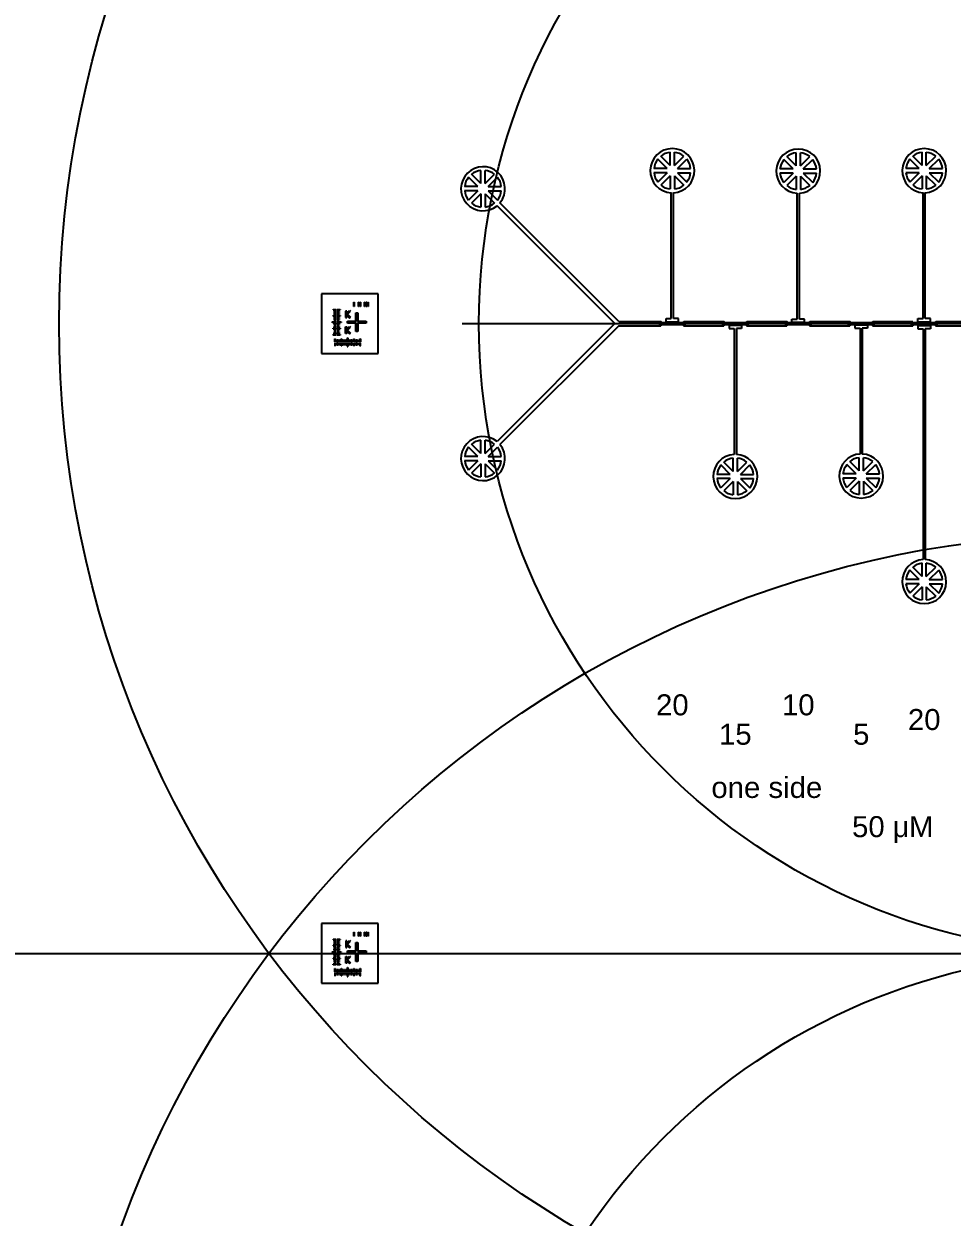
# Model space of a CAD drawing. Header units: millimetres. Extents: x 40661 to 310350, y 5158 to 133158.
# Drawn here: x 220510 to 242621, y 62878 to 91298 of the extents above; entities that cross this region are included whole.
import ezdxf

# ---------------------------------------------------------------- set-up
doc = ezdxf.new("R2010")
doc.units = ezdxf.units.MM
for name, color, linetype in [('Clear', 150, 'Continuous'), ('stoppers', 6, 'Continuous'), ('valves', 3, 'Continuous')]:
    doc.layers.add(name, color=color, linetype=linetype)
doc.styles.get("Standard").update_dxf_attribs({"font": 'arial.ttf'})

msp = doc.modelspace()

# ---------------------------------------------------------------- linework, layer by layer
for p, q in [((230946, 84158), (261754, 84158)), ((182850, 69158), (309850, 69158)), ((228946, 69158), (263754, 69158))]:
    msp.add_line(p, q)
for centre, radius in [((246350, 84158), 25000), ((246350, 84158), 15000), ((246350, 54158), 25000), ((246350, 54158), 15000)]:
    msp.add_circle(centre, radius)
at = {"layer": 'Clear'}
for p, q in [((231325, 87422), (231102, 87646)), ((231396, 87493), (231172, 87716)), ((231396, 87493), (231396, 87809)), ((231496, 87493), (231496, 87809)), ((231496, 87493), (231719, 87716)), ((231566, 87422), (231790, 87646)), ((231325, 87422), (231009, 87422)), ((231325, 87322), (231009, 87322)), ((231325, 87322), (231102, 87099)), ((231396, 87252), (231172, 87028)), ((231396, 87252), (231396, 86936)), ((231496, 87252), (231719, 87028)), ((231496, 87252), (231496, 86936)), ((231566, 87422), (231882, 87422)), ((231566, 87322), (231790, 87099)), ((231566, 87322), (231882, 87322)), ((234589, 84158), (231780, 86967)), ((234681, 84208), (231851, 87038)), ((227601, 84868), (227601, 83448)), ((228946, 84868), (227601, 84868)), ((228946, 83448), (228946, 84868)), ((227876, 84487), (227876, 84499)), ((227876, 84499), (227951, 84499)), ((227951, 84487), (227876, 84487)), ((227901, 84457), (227901, 84469)), ((227901, 84469), (227951, 84469)), ((227951, 84457), (227901, 84457)), ((227901, 84427), (227901, 84439)), ((227901, 84439), (227951, 84439)), ((227951, 84427), (227901, 84427)), ((227901, 84397), (227901, 84409)), ((227901, 84409), (227951, 84409)), ((227951, 84499), (227951, 84487)), ((227951, 84469), (227951, 84457)), ((227951, 84439), (227951, 84427)), ((227951, 84409), (227951, 84397)), ((228200, 84459), (228174, 84459)), ((228174, 84459), (228174, 84303)), ((228200, 84403), (228268, 84470)), ((228200, 84403), (228200, 84459)), ((228216, 84381), (228287, 84452)), ((228268, 84470), (228287, 84452)), ((228419, 84215), (228419, 84415)), ((228419, 84415), (228463, 84415)), ((228463, 84415), (228463, 84215)), ((228478, 84568), (228478, 84668)), ((228478, 84668), (228490, 84668)), ((228490, 84568), (228478, 84568)), ((228490, 84668), (228490, 84568)), ((228515, 84568), (228515, 84668)), ((228515, 84668), (228527, 84668)), ((228527, 84568), (228515, 84568)), ((228527, 84668), (228527, 84568)), ((227851, 84187), (227851, 84199)), ((227851, 84199), (227951, 84199)), ((227951, 84187), (227851, 84187)), ((227876, 84337), (227876, 84349)), ((227876, 84349), (227951, 84349)), ((227951, 84337), (227876, 84337)), ((227951, 84397), (227901, 84397)), ((227901, 84367), (227901, 84379)), ((227901, 84379), (227951, 84379)), ((227951, 84367), (227901, 84367)), ((227901, 84307), (227901, 84319)), ((227901, 84319), (227951, 84319)), ((227951, 84307), (227901, 84307)), ((227901, 84277), (227901, 84289)), ((227901, 84289), (227951, 84289)), ((227951, 84277), (227901, 84277)), ((227901, 84247), (227901, 84259)), ((227901, 84259), (227951, 84259)), ((227951, 84247), (227901, 84247)), ((227901, 84217), (227901, 84229)), ((227901, 84229), (227951, 84229)), ((227951, 84217), (227901, 84217)), ((227901, 84157), (227901, 84169)), ((227901, 84169), (227951, 84169)), ((227951, 84157), (227901, 84157)), ((227901, 84127), (227901, 84139)), ((227901, 84139), (227951, 84139)), ((227951, 84127), (227901, 84127)), ((227951, 84379), (227951, 84367)), ((227951, 84349), (227951, 84337)), ((227951, 84319), (227951, 84307)), ((227951, 84289), (227951, 84277)), ((227951, 84259), (227951, 84247)), ((227951, 84229), (227951, 84217)), ((227951, 84199), (227951, 84187)), ((227951, 84169), (227951, 84157)), ((227951, 84139), (227951, 84127)), ((228174, 84303), (228200, 84303)), ((228200, 84303), (228200, 84360)), ((228200, 84360), (228268, 84292)), ((228216, 84381), (228287, 84310)), ((228219, 84215), (228419, 84215)), ((228219, 84171), (228219, 84215)), ((228419, 84171), (228219, 84171)), ((228268, 84292), (228287, 84310)), ((228419, 83971), (228419, 84171)), ((228463, 84215), (228663, 84215)), ((228663, 84171), (228463, 84171)), ((228463, 84171), (228463, 83971)), ((228663, 84215), (228663, 84171)), ((234589, 84158), (231780, 81349)), ((234681, 84208), (235681, 84208)), ((235706, 84183), (235681, 84208)), ((235706, 84133), (235681, 84108)), ((235706, 84183), (235706, 84133)), ((236206, 84183), (236231, 84208)), ((236206, 84183), (236206, 84133)), ((236206, 84133), (236231, 84108)), ((236231, 84208), (237181, 84208)), ((237206, 84183), (237181, 84208)), ((237206, 84133), (237181, 84108)), ((237206, 84183), (237206, 84133)), ((237706, 84183), (237731, 84208)), ((237706, 84183), (237706, 84133)), ((237706, 84133), (237731, 84108)), ((237731, 84208), (238681, 84208)), ((238706, 84183), (238681, 84208)), ((238706, 84133), (238681, 84108)), ((238706, 84183), (238706, 84133)), ((239206, 84183), (239231, 84208)), ((239206, 84183), (239206, 84133)), ((239206, 84133), (239231, 84108)), ((239231, 84208), (240181, 84208)), ((240206, 84183), (240181, 84208)), ((240206, 84133), (240181, 84108)), ((240206, 84183), (240206, 84133)), ((240706, 84183), (240731, 84208)), ((240706, 84183), (240706, 84133)), ((240706, 84133), (240731, 84108)), ((240731, 84208), (241681, 84208)), ((241706, 84158), (241681, 84183)), ((241706, 84133), (241681, 84108)), ((241706, 84183), (241706, 84133)), ((242206, 84183), (242231, 84208)), ((242206, 84183), (242206, 84133)), ((242206, 84133), (242231, 84108)), ((242231, 84208), (243181, 84208)), ((227876, 84037), (227876, 84049)), ((227876, 84049), (227951, 84049)), ((227951, 84037), (227876, 84037)), ((227876, 83887), (227876, 83899)), ((227876, 83899), (227951, 83899)), ((227951, 83887), (227876, 83887)), ((227901, 84097), (227901, 84109)), ((227901, 84109), (227951, 84109)), ((227951, 84097), (227901, 84097)), ((227901, 84067), (227901, 84079)), ((227901, 84079), (227951, 84079)), ((227951, 84067), (227901, 84067)), ((227901, 84007), (227901, 84019)), ((227901, 84019), (227951, 84019)), ((227951, 84007), (227901, 84007)), ((227901, 83977), (227901, 83989)), ((227901, 83989), (227951, 83989)), ((227951, 83977), (227901, 83977)), ((227901, 83947), (227901, 83959)), ((227901, 83959), (227951, 83959)), ((227951, 83947), (227901, 83947)), ((227901, 83917), (227901, 83929)), ((227901, 83929), (227951, 83929)), ((227951, 83917), (227901, 83917)), ((227951, 84109), (227951, 84097)), ((227951, 84079), (227951, 84067)), ((227951, 84049), (227951, 84037)), ((227951, 84019), (227951, 84007)), ((227951, 83989), (227951, 83977)), ((227951, 83959), (227951, 83947)), ((227951, 83929), (227951, 83917)), ((227951, 83899), (227951, 83887)), ((228177, 84080), (228197, 84080)), ((228177, 83930), (228177, 84080)), ((228197, 83930), (228177, 83930)), ((228197, 84019), (228268, 84090)), ((228197, 84080), (228197, 84019)), ((228197, 83991), (228197, 83930)), ((228197, 83991), (228268, 83920)), ((228212, 84005), (228282, 84076)), ((228212, 84005), (228282, 83934)), ((228268, 84090), (228282, 84076)), ((228268, 83920), (228282, 83934)), ((228463, 83971), (228419, 83971)), ((234681, 84108), (231851, 81278)), ((234681, 84108), (235681, 84108)), ((236231, 84108), (237181, 84108)), ((237731, 84108), (238681, 84108)), ((239231, 84108), (240181, 84108)), ((240731, 84108), (241681, 84108)), ((242231, 84108), (243181, 84108)), ((227916, 83723), (227916, 83798)), ((227916, 83798), (227928, 83798)), ((227928, 83723), (227916, 83723)), ((227928, 83798), (227928, 83723)), ((227946, 83723), (227946, 83773)), ((227946, 83773), (227958, 83773)), ((227958, 83723), (227946, 83723)), ((227958, 83773), (227958, 83723)), ((227976, 83723), (227976, 83773)), ((227976, 83773), (227988, 83773)), ((227988, 83723), (227976, 83723)), ((227988, 83773), (227988, 83723)), ((228006, 83723), (228006, 83773)), ((228006, 83773), (228018, 83773)), ((228018, 83723), (228006, 83723)), ((228018, 83773), (228018, 83723)), ((228036, 83723), (228036, 83773)), ((228036, 83773), (228048, 83773)), ((228048, 83723), (228036, 83723)), ((228048, 83773), (228048, 83723)), ((228066, 83723), (228066, 83798)), ((228066, 83798), (228078, 83798)), ((228078, 83723), (228066, 83723)), ((228078, 83798), (228078, 83723)), ((228096, 83723), (228096, 83773)), ((228096, 83773), (228108, 83773)), ((228108, 83723), (228096, 83723)), ((228108, 83773), (228108, 83723)), ((228126, 83723), (228126, 83773)), ((228126, 83773), (228138, 83773)), ((228138, 83723), (228126, 83723)), ((228138, 83773), (228138, 83723)), ((228156, 83723), (228156, 83773)), ((228156, 83773), (228168, 83773)), ((228168, 83723), (228156, 83723)), ((228168, 83773), (228168, 83723)), ((228186, 83723), (228186, 83773)), ((228186, 83773), (228198, 83773)), ((228198, 83723), (228186, 83723)), ((228198, 83773), (228198, 83723)), ((228216, 83723), (228216, 83823)), ((228216, 83823), (228228, 83823)), ((228228, 83723), (228216, 83723)), ((228228, 83823), (228228, 83723)), ((228246, 83723), (228246, 83773)), ((228246, 83773), (228258, 83773)), ((228258, 83723), (228246, 83723)), ((228258, 83773), (228258, 83723)), ((228276, 83723), (228276, 83773)), ((228276, 83773), (228288, 83773)), ((228288, 83723), (228276, 83723)), ((228288, 83773), (228288, 83723)), ((228306, 83723), (228306, 83773)), ((228306, 83773), (228318, 83773)), ((228318, 83723), (228306, 83723)), ((228318, 83773), (228318, 83723)), ((228336, 83723), (228336, 83773)), ((228336, 83773), (228348, 83773)), ((228348, 83723), (228336, 83723)), ((228348, 83773), (228348, 83723)), ((228366, 83723), (228366, 83798)), ((228366, 83798), (228378, 83798)), ((228378, 83723), (228366, 83723)), ((228378, 83798), (228378, 83723)), ((228396, 83723), (228396, 83773)), ((228396, 83773), (228408, 83773)), ((228408, 83723), (228396, 83723)), ((228408, 83773), (228408, 83723)), ((228426, 83723), (228426, 83773)), ((228426, 83773), (228438, 83773)), ((228438, 83723), (228426, 83723)), ((228438, 83773), (228438, 83723)), ((228456, 83723), (228456, 83773)), ((228456, 83773), (228468, 83773)), ((228468, 83723), (228456, 83723)), ((228468, 83773), (228468, 83723)), ((228486, 83723), (228486, 83773)), ((228486, 83773), (228498, 83773)), ((228498, 83723), (228486, 83723)), ((228498, 83773), (228498, 83723)), ((228516, 83723), (228516, 83798)), ((228516, 83798), (228528, 83798)), ((228528, 83723), (228516, 83723)), ((228528, 83798), (228528, 83723)), ((227601, 83448), (228946, 83448)), ((231396, 81064), (231172, 81288)), ((231396, 81064), (231396, 81380)), ((231496, 81064), (231496, 81380)), ((231496, 81064), (231719, 81288)), ((231325, 80994), (231102, 81217)), ((231566, 80994), (231790, 81217)), ((231325, 80994), (231009, 80994)), ((231325, 80894), (231009, 80894)), ((231325, 80894), (231102, 80670)), ((231396, 80823), (231172, 80600)), ((231396, 80823), (231396, 80507)), ((231496, 80823), (231719, 80600)), ((231496, 80823), (231496, 80507)), ((231566, 80994), (231882, 80994)), ((231566, 80894), (231790, 80670)), ((231566, 80894), (231882, 80894)), ((227601, 69868), (227601, 68448)), ((228946, 69868), (227601, 69868)), ((228478, 69568), (228478, 69668)), ((228478, 69668), (228490, 69668)), ((228490, 69668), (228490, 69568)), ((228515, 69568), (228515, 69668)), ((228515, 69668), (228527, 69668)), ((228527, 69668), (228527, 69568)), ((228946, 68448), (228946, 69868)), ((227876, 69487), (227876, 69499)), ((227876, 69499), (227951, 69499)), ((227951, 69487), (227876, 69487)), ((227876, 69337), (227876, 69349)), ((227876, 69349), (227951, 69349)), ((227901, 69457), (227901, 69469)), ((227901, 69469), (227951, 69469)), ((227951, 69457), (227901, 69457)), ((227901, 69427), (227901, 69439)), ((227901, 69439), (227951, 69439)), ((227951, 69427), (227901, 69427)), ((227901, 69397), (227901, 69409)), ((227901, 69409), (227951, 69409)), ((227951, 69397), (227901, 69397)), ((227901, 69367), (227901, 69379)), ((227901, 69379), (227951, 69379)), ((227951, 69367), (227901, 69367)), ((227951, 69499), (227951, 69487)), ((227951, 69469), (227951, 69457)), ((227951, 69439), (227951, 69427)), ((227951, 69409), (227951, 69397)), ((227951, 69379), (227951, 69367)), ((227951, 69349), (227951, 69337)), ((228201, 69459), (228175, 69459)), ((228175, 69459), (228175, 69303)), ((228201, 69403), (228268, 69470)), ((228201, 69403), (228201, 69459)), ((228201, 69303), (228201, 69360)), ((228201, 69360), (228268, 69292)), ((228216, 69381), (228287, 69452)), ((228216, 69381), (228287, 69310)), ((228268, 69470), (228287, 69452)), ((228419, 69215), (228419, 69415)), ((228419, 69415), (228463, 69415)), ((228463, 69415), (228463, 69215)), ((228490, 69568), (228478, 69568)), ((228527, 69568), (228515, 69568)), ((227851, 69187), (227851, 69199)), ((227851, 69199), (227951, 69199)), ((227951, 69187), (227851, 69187)), ((227951, 69337), (227876, 69337)), ((227901, 69307), (227901, 69319)), ((227901, 69319), (227951, 69319)), ((227951, 69307), (227901, 69307)), ((227901, 69277), (227901, 69289)), ((227901, 69289), (227951, 69289)), ((227951, 69277), (227901, 69277)), ((227901, 69247), (227901, 69259)), ((227901, 69259), (227951, 69259)), ((227951, 69247), (227901, 69247)), ((227901, 69217), (227901, 69229)), ((227901, 69229), (227951, 69229)), ((227951, 69217), (227901, 69217)), ((227901, 69157), (227901, 69169)), ((227901, 69169), (227951, 69169)), ((227951, 69157), (227901, 69157)), ((227901, 69127), (227901, 69139)), ((227901, 69139), (227951, 69139)), ((227951, 69127), (227901, 69127)), ((227901, 69097), (227901, 69109)), ((227901, 69109), (227951, 69109)), ((227951, 69097), (227901, 69097)), ((227901, 69067), (227901, 69079)), ((227901, 69079), (227951, 69079)), ((227951, 69067), (227901, 69067)), ((227951, 69319), (227951, 69307)), ((227951, 69289), (227951, 69277)), ((227951, 69259), (227951, 69247)), ((227951, 69229), (227951, 69217)), ((227951, 69199), (227951, 69187)), ((227951, 69169), (227951, 69157)), ((227951, 69139), (227951, 69127)), ((227951, 69109), (227951, 69097)), ((227951, 69079), (227951, 69067)), ((228175, 69303), (228201, 69303)), ((228178, 69080), (228198, 69080)), ((228178, 68930), (228178, 69080)), ((228198, 69019), (228268, 69090)), ((228198, 69080), (228198, 69019)), ((228212, 69005), (228283, 69076)), ((228219, 69215), (228419, 69215)), ((228219, 69171), (228219, 69215)), ((228419, 69171), (228219, 69171)), ((228268, 69292), (228287, 69310)), ((228268, 69090), (228283, 69076)), ((228419, 68971), (228419, 69171)), ((228463, 69215), (228663, 69215)), ((228663, 69171), (228463, 69171)), ((228463, 69171), (228463, 68971)), ((228663, 69215), (228663, 69171)), ((227876, 69037), (227876, 69049)), ((227876, 69049), (227951, 69049)), ((227951, 69037), (227876, 69037)), ((227876, 68887), (227876, 68899)), ((227876, 68899), (227951, 68899)), ((227951, 68887), (227876, 68887)), ((227901, 69007), (227901, 69019)), ((227901, 69019), (227951, 69019)), ((227951, 69007), (227901, 69007)), ((227901, 68977), (227901, 68989)), ((227901, 68989), (227951, 68989)), ((227951, 68977), (227901, 68977)), ((227901, 68947), (227901, 68959)), ((227901, 68959), (227951, 68959)), ((227951, 68947), (227901, 68947)), ((227901, 68917), (227901, 68929)), ((227901, 68929), (227951, 68929)), ((227951, 68917), (227901, 68917)), ((227916, 68723), (227916, 68798)), ((227916, 68798), (227928, 68798)), ((227928, 68798), (227928, 68723)), ((227951, 69049), (227951, 69037)), ((227951, 69019), (227951, 69007)), ((227951, 68989), (227951, 68977)), ((227951, 68959), (227951, 68947)), ((227951, 68929), (227951, 68917)), ((227951, 68899), (227951, 68887)), ((228066, 68723), (228066, 68798)), ((228066, 68798), (228078, 68798)), ((228078, 68798), (228078, 68723)), ((228198, 68930), (228178, 68930)), ((228198, 68991), (228198, 68930)), ((228198, 68991), (228268, 68920)), ((228212, 69005), (228283, 68934)), ((228216, 68723), (228216, 68823)), ((228216, 68823), (228228, 68823)), ((228228, 68823), (228228, 68723)), ((228268, 68920), (228283, 68934)), ((228366, 68723), (228366, 68798)), ((228366, 68798), (228378, 68798)), ((228378, 68798), (228378, 68723)), ((228463, 68971), (228419, 68971)), ((228516, 68723), (228516, 68798)), ((228516, 68798), (228528, 68798)), ((228528, 68798), (228528, 68723)), ((227928, 68723), (227916, 68723)), ((227946, 68723), (227946, 68773)), ((227946, 68773), (227958, 68773)), ((227958, 68723), (227946, 68723)), ((227958, 68773), (227958, 68723)), ((227976, 68723), (227976, 68773)), ((227976, 68773), (227988, 68773)), ((227988, 68723), (227976, 68723)), ((227988, 68773), (227988, 68723)), ((228006, 68723), (228006, 68773)), ((228006, 68773), (228018, 68773)), ((228018, 68723), (228006, 68723)), ((228018, 68773), (228018, 68723)), ((228036, 68723), (228036, 68773)), ((228036, 68773), (228048, 68773)), ((228048, 68723), (228036, 68723)), ((228048, 68773), (228048, 68723)), ((228078, 68723), (228066, 68723)), ((228096, 68723), (228096, 68773)), ((228096, 68773), (228108, 68773)), ((228108, 68723), (228096, 68723)), ((228108, 68773), (228108, 68723)), ((228126, 68723), (228126, 68773)), ((228126, 68773), (228138, 68773)), ((228138, 68723), (228126, 68723)), ((228138, 68773), (228138, 68723)), ((228156, 68723), (228156, 68773)), ((228156, 68773), (228168, 68773)), ((228168, 68723), (228156, 68723)), ((228168, 68773), (228168, 68723)), ((228186, 68723), (228186, 68773)), ((228186, 68773), (228198, 68773)), ((228198, 68723), (228186, 68723)), ((228198, 68773), (228198, 68723)), ((228228, 68723), (228216, 68723)), ((228246, 68723), (228246, 68773)), ((228246, 68773), (228258, 68773)), ((228258, 68723), (228246, 68723)), ((228258, 68773), (228258, 68723)), ((228276, 68723), (228276, 68773)), ((228276, 68773), (228288, 68773)), ((228288, 68723), (228276, 68723)), ((228288, 68773), (228288, 68723)), ((228306, 68723), (228306, 68773)), ((228306, 68773), (228318, 68773)), ((228318, 68723), (228306, 68723)), ((228318, 68773), (228318, 68723)), ((228336, 68723), (228336, 68773)), ((228336, 68773), (228348, 68773)), ((228348, 68723), (228336, 68723)), ((228348, 68773), (228348, 68723)), ((228378, 68723), (228366, 68723)), ((228396, 68723), (228396, 68773)), ((228396, 68773), (228408, 68773)), ((228408, 68723), (228396, 68723)), ((228408, 68773), (228408, 68723)), ((228426, 68723), (228426, 68773)), ((228426, 68773), (228438, 68773)), ((228438, 68723), (228426, 68723)), ((228438, 68773), (228438, 68723)), ((228456, 68723), (228456, 68773)), ((228456, 68773), (228468, 68773)), ((228468, 68723), (228456, 68723)), ((228468, 68773), (228468, 68723)), ((228486, 68723), (228486, 68773)), ((228486, 68773), (228498, 68773)), ((228498, 68723), (228486, 68723)), ((228498, 68773), (228498, 68723)), ((228528, 68723), (228516, 68723)), ((227601, 68448), (228946, 68448))]:
    msp.add_line(p, q, dxfattribs=at)
for centre, radius, start, end in [((231446, 87372), 525, 320.465, 309.535), ((231446, 87372), 439, 141.5242, 173.4758), ((231446, 87372), 439, 96.5242, 128.4758), ((231446, 87372), 439, 51.5242, 83.4758), ((231446, 87372), 439, 6.5242, 38.4758), ((231446, 87372), 439, 186.5242, 218.4758), ((231446, 87372), 439, 321.5242, 353.4758), ((231446, 87372), 439, 231.5242, 263.4758), ((231446, 87372), 439, 276.5242, 308.4758), ((231446, 80944), 525, 50.465, 39.535), ((231446, 80944), 439, 96.5242, 128.4758), ((231446, 80944), 439, 51.5242, 83.4758), ((231446, 80944), 439, 141.5242, 173.4758), ((231446, 80944), 439, 6.5242, 38.4758), ((231446, 80944), 439, 186.5242, 218.4758), ((231446, 80944), 439, 321.5242, 353.4758), ((231446, 80944), 439, 231.5242, 263.4758), ((231446, 80944), 439, 276.5242, 308.4758)]:
    msp.add_arc(centre, radius, start, end, dxfattribs=at)
at = {"layer": 'stoppers'}
for p, q in [((235906, 87923), (235682, 88146)), ((235906, 87923), (235906, 88239)), ((236006, 87923), (236006, 88239)), ((236006, 87923), (236229, 88146)), ((238906, 87913), (238682, 88136)), ((238906, 87913), (238906, 88229)), ((239006, 87913), (239006, 88229)), ((239006, 87913), (239229, 88136)), ((241906, 87923), (241682, 88146)), ((241906, 87923), (241906, 88239)), ((242006, 87923), (242006, 88239)), ((242006, 87923), (242229, 88146)), ((235835, 87852), (235519, 87852)), ((235835, 87852), (235612, 88076)), ((236076, 87852), (236300, 88076)), ((236076, 87852), (236392, 87852)), ((238835, 87842), (238519, 87842)), ((238835, 87842), (238612, 88066)), ((239076, 87842), (239300, 88066)), ((239076, 87842), (239392, 87842)), ((241835, 87852), (241519, 87852)), ((241835, 87852), (241612, 88076)), ((242076, 87852), (242300, 88076)), ((242076, 87852), (242392, 87852)), ((235835, 87752), (235519, 87752)), ((235835, 87752), (235612, 87529)), ((235906, 87682), (235682, 87458)), ((235906, 87682), (235906, 87366)), ((236006, 87682), (236229, 87458)), ((236006, 87682), (236006, 87366)), ((236076, 87752), (236300, 87529)), ((236076, 87752), (236392, 87752)), ((238835, 87742), (238519, 87742)), ((238835, 87742), (238612, 87519)), ((238906, 87672), (238682, 87448)), ((238906, 87672), (238906, 87356)), ((239006, 87672), (239229, 87448)), ((239006, 87672), (239006, 87356)), ((239076, 87742), (239300, 87519)), ((239076, 87742), (239392, 87742)), ((241835, 87752), (241519, 87752)), ((241835, 87752), (241612, 87529)), ((241906, 87682), (241682, 87458)), ((241906, 87682), (241906, 87366)), ((242006, 87682), (242229, 87458)), ((242006, 87682), (242006, 87366)), ((242076, 87752), (242300, 87529)), ((242076, 87752), (242392, 87752)), ((235931, 84278), (235931, 87278)), ((235981, 84278), (235981, 87278)), ((238931, 84268), (238931, 87268)), ((238981, 84268), (238981, 87268)), ((241931, 84278), (241931, 87278)), ((241981, 84278), (241981, 87278)), ((228197, 84456), (228177, 84456)), ((228177, 84456), (228177, 84306)), ((228197, 84395), (228268, 84466)), ((228197, 84395), (228197, 84456)), ((228212, 84381), (228282, 84452)), ((228268, 84466), (228282, 84452)), ((228422, 84212), (228422, 84412)), ((228422, 84412), (228460, 84412)), ((228460, 84412), (228460, 84212)), ((228627, 84568), (228627, 84668)), ((228627, 84668), (228639, 84668)), ((228639, 84568), (228627, 84568)), ((228639, 84668), (228639, 84568)), ((228664, 84568), (228664, 84668)), ((228664, 84668), (228676, 84668)), ((228676, 84568), (228664, 84568)), ((228676, 84668), (228676, 84568)), ((228701, 84568), (228701, 84668)), ((228701, 84668), (228713, 84668)), ((228713, 84568), (228701, 84568)), ((228713, 84668), (228713, 84568)), ((228177, 84306), (228197, 84306)), ((228197, 84306), (228197, 84367)), ((228197, 84367), (228268, 84296)), ((228212, 84381), (228282, 84310)), ((228222, 84212), (228422, 84212)), ((228222, 84174), (228222, 84212)), ((228422, 84174), (228222, 84174)), ((228268, 84296), (228282, 84310)), ((228422, 83974), (228422, 84174)), ((228460, 84212), (228660, 84212)), ((228660, 84174), (228460, 84174)), ((228460, 84174), (228460, 83974)), ((228660, 84212), (228660, 84174)), ((235806, 84203), (235806, 84278)), ((235806, 84278), (235931, 84278)), ((235806, 84203), (236106, 84203)), ((236106, 84278), (235981, 84278)), ((236106, 84203), (236106, 84278)), ((238806, 84193), (238806, 84268)), ((238806, 84268), (238931, 84268)), ((238806, 84193), (239106, 84193)), ((239106, 84268), (238981, 84268)), ((239106, 84193), (239106, 84268)), ((240306, 84128), (240606, 84128)), ((240306, 84128), (240306, 84053)), ((240606, 84128), (240606, 84053)), ((241806, 84203), (241806, 84278)), ((241806, 84278), (241931, 84278)), ((241806, 84203), (242106, 84203)), ((242106, 84278), (241981, 84278)), ((242106, 84203), (242106, 84278)), ((228460, 83974), (228422, 83974)), ((237306, 84118), (237606, 84118)), ((237306, 84118), (237306, 84043)), ((237306, 84043), (237431, 84043)), ((237431, 84043), (237431, 81043)), ((237606, 84043), (237481, 84043)), ((237481, 84043), (237481, 81043)), ((237606, 84118), (237606, 84043)), ((240306, 84053), (240431, 84053)), ((240431, 84053), (240431, 81053)), ((240606, 84053), (240481, 84053)), ((240481, 84053), (240481, 81053)), ((241806, 84113), (242106, 84113)), ((241806, 84113), (241806, 84038)), ((241806, 84038), (241931, 84038)), ((241931, 84038), (241931, 78538)), ((242106, 84038), (241981, 84038)), ((241981, 84038), (241981, 78538)), ((242106, 84113), (242106, 84038)), ((237335, 80568), (237112, 80792)), ((237406, 80639), (237182, 80862)), ((237406, 80639), (237406, 80955)), ((237506, 80639), (237506, 80955)), ((237506, 80639), (237729, 80862)), ((237576, 80568), (237800, 80792)), ((240335, 80578), (240112, 80802)), ((240406, 80649), (240182, 80872)), ((240406, 80649), (240406, 80965)), ((240506, 80649), (240506, 80965)), ((240506, 80649), (240729, 80872)), ((240576, 80578), (240800, 80802)), ((237335, 80568), (237019, 80568)), ((237335, 80469), (237019, 80469)), ((237335, 80469), (237112, 80245)), ((237576, 80568), (237892, 80568)), ((237576, 80469), (237800, 80245)), ((237576, 80469), (237892, 80469)), ((240335, 80578), (240019, 80578)), ((240335, 80479), (240019, 80479)), ((240335, 80479), (240112, 80255)), ((240576, 80578), (240892, 80578)), ((240576, 80479), (240800, 80255)), ((240576, 80479), (240892, 80479)), ((237406, 80398), (237182, 80175)), ((237406, 80398), (237406, 80082)), ((237506, 80398), (237729, 80175)), ((237506, 80398), (237506, 80082)), ((240406, 80408), (240182, 80185)), ((240406, 80408), (240406, 80092)), ((240506, 80408), (240729, 80185)), ((240506, 80408), (240506, 80092)), ((241906, 78134), (241906, 78450)), ((242006, 78134), (242006, 78450)), ((241835, 78063), (241612, 78287)), ((241906, 78134), (241682, 78357)), ((242006, 78134), (242229, 78357)), ((242076, 78063), (242300, 78287)), ((241835, 78063), (241519, 78063)), ((241835, 77964), (241519, 77964)), ((241835, 77964), (241612, 77740)), ((241906, 77893), (241682, 77670)), ((241906, 77893), (241906, 77577)), ((242006, 77893), (242229, 77670)), ((242006, 77893), (242006, 77577)), ((242076, 78063), (242392, 78063)), ((242076, 77964), (242300, 77740)), ((242076, 77964), (242392, 77964)), ((228627, 69568), (228627, 69668)), ((228627, 69668), (228639, 69668)), ((228639, 69668), (228639, 69568)), ((228664, 69568), (228664, 69668)), ((228664, 69668), (228676, 69668)), ((228676, 69668), (228676, 69568)), ((228701, 69568), (228701, 69668)), ((228701, 69668), (228713, 69668)), ((228713, 69668), (228713, 69568)), ((228198, 69456), (228178, 69456)), ((228178, 69456), (228178, 69306)), ((228198, 69395), (228268, 69466)), ((228198, 69395), (228198, 69456)), ((228198, 69306), (228198, 69367)), ((228198, 69367), (228268, 69296)), ((228212, 69381), (228283, 69452)), ((228212, 69381), (228283, 69310)), ((228268, 69466), (228283, 69452)), ((228422, 69212), (228422, 69412)), ((228422, 69412), (228460, 69412)), ((228460, 69412), (228460, 69212)), ((228639, 69568), (228627, 69568)), ((228676, 69568), (228664, 69568)), ((228713, 69568), (228701, 69568)), ((228178, 69306), (228198, 69306)), ((228222, 69212), (228422, 69212)), ((228222, 69174), (228222, 69212)), ((228422, 69174), (228222, 69174)), ((228268, 69296), (228283, 69310)), ((228422, 68974), (228422, 69174)), ((228460, 69212), (228660, 69212)), ((228660, 69174), (228460, 69174)), ((228460, 69174), (228460, 68974)), ((228660, 69212), (228660, 69174)), ((228460, 68974), (228422, 68974))]:
    msp.add_line(p, q, dxfattribs=at)
for centre, radius, start, end in [((235956, 87802), 525, 272.7294, 267.2706), ((235956, 87802), 439, 96.5242, 128.4758), ((235956, 87802), 439, 51.5242, 83.4758), ((238956, 87792), 525, 272.7294, 267.2706), ((238956, 87792), 439, 96.5242, 128.4758), ((238956, 87792), 439, 51.5242, 83.4758), ((241956, 87802), 525, 272.7294, 267.2706), ((241956, 87802), 439, 96.5242, 128.4758), ((241956, 87802), 439, 51.5242, 83.4758), ((235956, 87802), 439, 141.5242, 173.4758), ((235956, 87802), 439, 6.5242, 38.4758), ((238956, 87792), 439, 141.5242, 173.4758), ((238956, 87792), 439, 6.5242, 38.4758), ((241956, 87802), 439, 141.5242, 173.4758), ((241956, 87802), 439, 6.5242, 38.4758), ((235956, 87802), 439, 186.5242, 218.4758), ((235956, 87802), 439, 321.5242, 353.4758), ((238956, 87792), 439, 186.5242, 218.4758), ((238956, 87792), 439, 321.5242, 353.4758), ((241956, 87802), 439, 186.5242, 218.4758), ((241956, 87802), 439, 321.5242, 353.4758), ((235956, 87802), 439, 231.5242, 263.4758), ((235956, 87802), 439, 276.5242, 308.4758), ((238956, 87792), 439, 231.5242, 263.4758), ((238956, 87792), 439, 276.5242, 308.4758), ((241956, 87802), 439, 231.5242, 263.4758), ((241956, 87802), 439, 276.5242, 308.4758), ((237456, 80519), 525, 92.7294, 87.2706), ((240456, 80529), 525, 92.7294, 87.2706), ((237456, 80519), 439, 141.5242, 173.4758), ((237456, 80519), 439, 96.5242, 128.4758), ((237456, 80519), 439, 51.5242, 83.4758), ((237456, 80519), 439, 6.5242, 38.4758), ((240456, 80529), 439, 141.5242, 173.4758), ((240456, 80529), 439, 96.5242, 128.4758), ((240456, 80529), 439, 51.5242, 83.4758), ((240456, 80529), 439, 6.5242, 38.4758), ((237456, 80519), 439, 186.5242, 218.4758), ((237456, 80519), 439, 321.5242, 353.4758), ((240456, 80529), 439, 186.5242, 218.4758), ((240456, 80529), 439, 321.5242, 353.4758), ((237456, 80519), 439, 231.5242, 263.4758), ((237456, 80519), 439, 276.5242, 308.4758), ((240456, 80529), 439, 231.5242, 263.4758), ((240456, 80529), 439, 276.5242, 308.4758), ((241956, 78014), 525, 92.7294, 87.2706), ((241956, 78014), 439, 96.5242, 128.4758), ((241956, 78014), 439, 51.5242, 83.4758), ((241956, 78014), 439, 141.5242, 173.4758), ((241956, 78014), 439, 6.5242, 38.4758), ((241956, 78014), 439, 186.5242, 218.4758), ((241956, 78014), 439, 321.5242, 353.4758), ((241956, 78014), 439, 231.5242, 263.4758), ((241956, 78014), 439, 276.5242, 308.4758)]:
    msp.add_arc(centre, radius, start, end, dxfattribs=at)
at = {"layer": 'valves'}
for p, q in [((227971, 84499), (228046, 84499)), ((227971, 84487), (227971, 84499)), ((228046, 84487), (227971, 84487)), ((227971, 84469), (228021, 84469)), ((227971, 84457), (227971, 84469)), ((228021, 84457), (227971, 84457)), ((227971, 84439), (228021, 84439)), ((227971, 84427), (227971, 84439)), ((228021, 84427), (227971, 84427)), ((227971, 84409), (228021, 84409)), ((227971, 84397), (227971, 84409)), ((228021, 84469), (228021, 84457)), ((228021, 84439), (228021, 84427)), ((228021, 84409), (228021, 84397)), ((228046, 84499), (228046, 84487)), ((228366, 84568), (228366, 84668)), ((228366, 84668), (228378, 84668)), ((228378, 84568), (228366, 84568)), ((228378, 84668), (228378, 84568)), ((228416, 84218), (228416, 84418)), ((228416, 84418), (228466, 84418)), ((228466, 84418), (228466, 84218)), ((228021, 84397), (227971, 84397)), ((227971, 84379), (228021, 84379)), ((227971, 84367), (227971, 84379)), ((228021, 84367), (227971, 84367)), ((227971, 84349), (228046, 84349)), ((227971, 84337), (227971, 84349)), ((228046, 84337), (227971, 84337)), ((227971, 84319), (228021, 84319)), ((227971, 84307), (227971, 84319)), ((228021, 84307), (227971, 84307)), ((227971, 84289), (228021, 84289)), ((227971, 84277), (227971, 84289)), ((228021, 84277), (227971, 84277)), ((227971, 84259), (228021, 84259)), ((227971, 84247), (227971, 84259)), ((228021, 84247), (227971, 84247)), ((227971, 84229), (228021, 84229)), ((227971, 84217), (227971, 84229)), ((228021, 84217), (227971, 84217)), ((227971, 84199), (228071, 84199)), ((227971, 84187), (227971, 84199)), ((228071, 84187), (227971, 84187)), ((227971, 84169), (228021, 84169)), ((227971, 84157), (227971, 84169)), ((228021, 84157), (227971, 84157)), ((227971, 84139), (228021, 84139)), ((227971, 84127), (227971, 84139)), ((228021, 84127), (227971, 84127)), ((228021, 84379), (228021, 84367)), ((228021, 84319), (228021, 84307)), ((228021, 84289), (228021, 84277)), ((228021, 84259), (228021, 84247)), ((228021, 84229), (228021, 84217)), ((228021, 84169), (228021, 84157)), ((228021, 84139), (228021, 84127)), ((228046, 84349), (228046, 84337)), ((228071, 84199), (228071, 84187)), ((228216, 84218), (228416, 84218)), ((228216, 84168), (228216, 84218)), ((228416, 84168), (228216, 84168)), ((228416, 83968), (228416, 84168)), ((228466, 84218), (228666, 84218)), ((228666, 84168), (228466, 84168)), ((228466, 84168), (228466, 83968)), ((228666, 84218), (228666, 84168)), ((235656, 84183), (236256, 84183)), ((235656, 84133), (235656, 84183)), ((236256, 84133), (235656, 84133)), ((236256, 84183), (236256, 84133)), ((237156, 84183), (237756, 84183)), ((237156, 84133), (237156, 84183)), ((237756, 84133), (237156, 84133)), ((237756, 84183), (237756, 84133)), ((238656, 84183), (239256, 84183)), ((238656, 84133), (238656, 84183)), ((239256, 84133), (238656, 84133)), ((239256, 84183), (239256, 84133)), ((240156, 84183), (240756, 84183)), ((240156, 84133), (240156, 84183)), ((240756, 84133), (240156, 84133)), ((240756, 84183), (240756, 84133)), ((241656, 84183), (242256, 84183)), ((241656, 84133), (241656, 84183)), ((242256, 84133), (241656, 84133)), ((242256, 84183), (242256, 84133)), ((227971, 84109), (228021, 84109)), ((227971, 84097), (227971, 84109)), ((228021, 84097), (227971, 84097)), ((227971, 84079), (228021, 84079)), ((227971, 84067), (227971, 84079)), ((228021, 84067), (227971, 84067)), ((227971, 84049), (228046, 84049)), ((227971, 84037), (227971, 84049)), ((228046, 84037), (227971, 84037)), ((227971, 84019), (228021, 84019)), ((227971, 84007), (227971, 84019)), ((228021, 84007), (227971, 84007)), ((227971, 83989), (228021, 83989)), ((227971, 83977), (227971, 83989)), ((228021, 83977), (227971, 83977)), ((227971, 83959), (228021, 83959)), ((227971, 83947), (227971, 83959)), ((228021, 83947), (227971, 83947)), ((227971, 83929), (228021, 83929)), ((227971, 83917), (227971, 83929)), ((228021, 83917), (227971, 83917)), ((227971, 83899), (228046, 83899)), ((227971, 83887), (227971, 83899)), ((228046, 83887), (227971, 83887)), ((228021, 84109), (228021, 84097)), ((228021, 84079), (228021, 84067)), ((228021, 84019), (228021, 84007)), ((228021, 83989), (228021, 83977)), ((228021, 83959), (228021, 83947)), ((228021, 83929), (228021, 83917)), ((228046, 84049), (228046, 84037)), ((228046, 83899), (228046, 83887)), ((228174, 84083), (228200, 84083)), ((228174, 83927), (228174, 84083)), ((228200, 83927), (228174, 83927)), ((228200, 84026), (228268, 84094)), ((228200, 84083), (228200, 84026)), ((228200, 83983), (228200, 83927)), ((228200, 83983), (228268, 83916)), ((228216, 84005), (228287, 84076)), ((228216, 84005), (228287, 83934)), ((228268, 84094), (228287, 84076)), ((228268, 83916), (228287, 83934)), ((228466, 83968), (228416, 83968)), ((227916, 83703), (227916, 83628)), ((227928, 83703), (227916, 83703)), ((227916, 83628), (227928, 83628)), ((227928, 83628), (227928, 83703)), ((227946, 83703), (227946, 83653)), ((227958, 83703), (227946, 83703)), ((227946, 83653), (227958, 83653)), ((227958, 83653), (227958, 83703)), ((227976, 83703), (227976, 83653)), ((227988, 83703), (227976, 83703)), ((227976, 83653), (227988, 83653)), ((227988, 83653), (227988, 83703)), ((228006, 83703), (228006, 83653)), ((228018, 83703), (228006, 83703)), ((228006, 83653), (228018, 83653)), ((228018, 83653), (228018, 83703)), ((228036, 83703), (228036, 83653)), ((228048, 83703), (228036, 83703)), ((228036, 83653), (228048, 83653)), ((228048, 83653), (228048, 83703)), ((228066, 83703), (228066, 83628)), ((228078, 83703), (228066, 83703)), ((228066, 83628), (228078, 83628)), ((228078, 83628), (228078, 83703)), ((228096, 83703), (228096, 83653)), ((228108, 83703), (228096, 83703)), ((228096, 83653), (228108, 83653)), ((228108, 83653), (228108, 83703)), ((228126, 83703), (228126, 83653)), ((228138, 83703), (228126, 83703)), ((228126, 83653), (228138, 83653)), ((228138, 83653), (228138, 83703)), ((228156, 83703), (228156, 83653)), ((228168, 83703), (228156, 83703)), ((228156, 83653), (228168, 83653)), ((228168, 83653), (228168, 83703)), ((228186, 83703), (228186, 83653)), ((228198, 83703), (228186, 83703)), ((228186, 83653), (228198, 83653)), ((228198, 83653), (228198, 83703)), ((228216, 83703), (228216, 83603)), ((228228, 83703), (228216, 83703)), ((228216, 83603), (228228, 83603)), ((228228, 83603), (228228, 83703)), ((228246, 83703), (228246, 83653)), ((228258, 83703), (228246, 83703)), ((228246, 83653), (228258, 83653)), ((228258, 83653), (228258, 83703)), ((228276, 83703), (228276, 83653)), ((228288, 83703), (228276, 83703)), ((228276, 83653), (228288, 83653)), ((228288, 83653), (228288, 83703)), ((228306, 83703), (228306, 83653)), ((228318, 83703), (228306, 83703)), ((228306, 83653), (228318, 83653)), ((228318, 83653), (228318, 83703)), ((228336, 83703), (228336, 83653)), ((228348, 83703), (228336, 83703)), ((228336, 83653), (228348, 83653)), ((228348, 83653), (228348, 83703)), ((228366, 83703), (228366, 83628)), ((228378, 83703), (228366, 83703)), ((228366, 83628), (228378, 83628)), ((228378, 83628), (228378, 83703)), ((228396, 83703), (228396, 83653)), ((228408, 83703), (228396, 83703)), ((228396, 83653), (228408, 83653)), ((228408, 83653), (228408, 83703)), ((228426, 83703), (228426, 83653)), ((228438, 83703), (228426, 83703)), ((228426, 83653), (228438, 83653)), ((228438, 83653), (228438, 83703)), ((228456, 83703), (228456, 83653)), ((228468, 83703), (228456, 83703)), ((228456, 83653), (228468, 83653)), ((228468, 83653), (228468, 83703)), ((228486, 83703), (228486, 83653)), ((228498, 83703), (228486, 83703)), ((228486, 83653), (228498, 83653)), ((228498, 83653), (228498, 83703)), ((228516, 83703), (228516, 83628)), ((228528, 83703), (228516, 83703)), ((228516, 83628), (228528, 83628)), ((228528, 83628), (228528, 83703)), ((228366, 69568), (228366, 69668)), ((228366, 69668), (228378, 69668)), ((228378, 69668), (228378, 69568)), ((227971, 69499), (228046, 69499)), ((227971, 69487), (227971, 69499)), ((228046, 69487), (227971, 69487)), ((227971, 69469), (228021, 69469)), ((227971, 69457), (227971, 69469)), ((228021, 69457), (227971, 69457)), ((227971, 69439), (228021, 69439)), ((227971, 69427), (227971, 69439)), ((228021, 69427), (227971, 69427)), ((227971, 69409), (228021, 69409)), ((227971, 69397), (227971, 69409)), ((228021, 69397), (227971, 69397)), ((227971, 69379), (228021, 69379)), ((227971, 69367), (227971, 69379)), ((228021, 69367), (227971, 69367)), ((227971, 69349), (228046, 69349)), ((227971, 69337), (227971, 69349)), ((228021, 69469), (228021, 69457)), ((228021, 69439), (228021, 69427)), ((228021, 69409), (228021, 69397)), ((228021, 69379), (228021, 69367)), ((228046, 69499), (228046, 69487)), ((228046, 69349), (228046, 69337)), ((228378, 69568), (228366, 69568)), ((228416, 69218), (228416, 69418)), ((228416, 69418), (228466, 69418)), ((228466, 69418), (228466, 69218)), ((228046, 69337), (227971, 69337)), ((227971, 69319), (228021, 69319)), ((227971, 69307), (227971, 69319)), ((228021, 69307), (227971, 69307)), ((227971, 69289), (228021, 69289)), ((227971, 69277), (227971, 69289)), ((228021, 69277), (227971, 69277)), ((227971, 69259), (228021, 69259)), ((227971, 69247), (227971, 69259)), ((228021, 69247), (227971, 69247)), ((227971, 69229), (228021, 69229)), ((227971, 69217), (227971, 69229)), ((228021, 69217), (227971, 69217)), ((227971, 69199), (228071, 69199)), ((227971, 69187), (227971, 69199)), ((228071, 69187), (227971, 69187)), ((227971, 69169), (228021, 69169)), ((227971, 69157), (227971, 69169)), ((228021, 69157), (227971, 69157)), ((227971, 69139), (228021, 69139)), ((227971, 69127), (227971, 69139)), ((228021, 69127), (227971, 69127)), ((227971, 69109), (228021, 69109)), ((227971, 69097), (227971, 69109)), ((228021, 69097), (227971, 69097)), ((227971, 69079), (228021, 69079)), ((227971, 69067), (227971, 69079)), ((228021, 69067), (227971, 69067)), ((228021, 69319), (228021, 69307)), ((228021, 69289), (228021, 69277)), ((228021, 69259), (228021, 69247)), ((228021, 69229), (228021, 69217)), ((228021, 69169), (228021, 69157)), ((228021, 69139), (228021, 69127)), ((228021, 69109), (228021, 69097)), ((228021, 69079), (228021, 69067)), ((228071, 69199), (228071, 69187)), ((228175, 69083), (228201, 69083)), ((228175, 68927), (228175, 69083)), ((228201, 69026), (228268, 69094)), ((228201, 69083), (228201, 69026)), ((228216, 69218), (228416, 69218)), ((228216, 69168), (228216, 69218)), ((228416, 69168), (228216, 69168)), ((228216, 69005), (228287, 69076)), ((228268, 69094), (228287, 69076)), ((228416, 68968), (228416, 69168)), ((228466, 69218), (228666, 69218)), ((228666, 69168), (228466, 69168)), ((228466, 69168), (228466, 68968)), ((228666, 69218), (228666, 69168)), ((227971, 69049), (228046, 69049)), ((227971, 69037), (227971, 69049)), ((228046, 69037), (227971, 69037)), ((227971, 69019), (228021, 69019)), ((227971, 69007), (227971, 69019)), ((228021, 69007), (227971, 69007)), ((227971, 68989), (228021, 68989)), ((227971, 68977), (227971, 68989)), ((228021, 68977), (227971, 68977)), ((227971, 68959), (228021, 68959)), ((227971, 68947), (227971, 68959)), ((228021, 68947), (227971, 68947)), ((227971, 68929), (228021, 68929)), ((227971, 68917), (227971, 68929)), ((228021, 68917), (227971, 68917)), ((227971, 68899), (228046, 68899)), ((227971, 68887), (227971, 68899)), ((228046, 68887), (227971, 68887)), ((228021, 69019), (228021, 69007)), ((228021, 68989), (228021, 68977)), ((228021, 68959), (228021, 68947)), ((228021, 68929), (228021, 68917)), ((228046, 69049), (228046, 69037)), ((228046, 68899), (228046, 68887)), ((228201, 68927), (228175, 68927)), ((228201, 68983), (228201, 68927)), ((228201, 68983), (228268, 68916)), ((228216, 69005), (228287, 68934)), ((228268, 68916), (228287, 68934)), ((228466, 68968), (228416, 68968)), ((227916, 68703), (227916, 68628)), ((227928, 68703), (227916, 68703)), ((227916, 68628), (227928, 68628)), ((227928, 68628), (227928, 68703)), ((227946, 68703), (227946, 68653)), ((227958, 68703), (227946, 68703)), ((227946, 68653), (227958, 68653)), ((227958, 68653), (227958, 68703)), ((227976, 68703), (227976, 68653)), ((227988, 68703), (227976, 68703)), ((227976, 68653), (227988, 68653)), ((227988, 68653), (227988, 68703)), ((228006, 68703), (228006, 68653)), ((228018, 68703), (228006, 68703)), ((228006, 68653), (228018, 68653)), ((228018, 68653), (228018, 68703)), ((228036, 68703), (228036, 68653)), ((228048, 68703), (228036, 68703)), ((228036, 68653), (228048, 68653)), ((228048, 68653), (228048, 68703)), ((228066, 68703), (228066, 68628)), ((228078, 68703), (228066, 68703)), ((228066, 68628), (228078, 68628)), ((228078, 68628), (228078, 68703)), ((228096, 68703), (228096, 68653)), ((228108, 68703), (228096, 68703)), ((228096, 68653), (228108, 68653)), ((228108, 68653), (228108, 68703)), ((228126, 68703), (228126, 68653)), ((228138, 68703), (228126, 68703)), ((228126, 68653), (228138, 68653)), ((228138, 68653), (228138, 68703)), ((228156, 68703), (228156, 68653)), ((228168, 68703), (228156, 68703)), ((228156, 68653), (228168, 68653)), ((228168, 68653), (228168, 68703)), ((228186, 68703), (228186, 68653)), ((228198, 68703), (228186, 68703)), ((228186, 68653), (228198, 68653)), ((228198, 68653), (228198, 68703)), ((228216, 68703), (228216, 68603)), ((228228, 68703), (228216, 68703)), ((228216, 68603), (228228, 68603)), ((228228, 68603), (228228, 68703)), ((228246, 68703), (228246, 68653)), ((228258, 68703), (228246, 68703)), ((228246, 68653), (228258, 68653)), ((228258, 68653), (228258, 68703)), ((228276, 68703), (228276, 68653)), ((228288, 68703), (228276, 68703)), ((228276, 68653), (228288, 68653)), ((228288, 68653), (228288, 68703)), ((228306, 68703), (228306, 68653)), ((228318, 68703), (228306, 68703)), ((228306, 68653), (228318, 68653)), ((228318, 68653), (228318, 68703)), ((228336, 68703), (228336, 68653)), ((228348, 68703), (228336, 68703)), ((228336, 68653), (228348, 68653)), ((228348, 68653), (228348, 68703)), ((228366, 68703), (228366, 68628)), ((228378, 68703), (228366, 68703)), ((228366, 68628), (228378, 68628)), ((228378, 68628), (228378, 68703)), ((228396, 68703), (228396, 68653)), ((228408, 68703), (228396, 68703)), ((228396, 68653), (228408, 68653)), ((228408, 68653), (228408, 68703)), ((228426, 68703), (228426, 68653)), ((228438, 68703), (228426, 68703)), ((228426, 68653), (228438, 68653)), ((228438, 68653), (228438, 68703)), ((228456, 68703), (228456, 68653)), ((228468, 68703), (228456, 68703)), ((228456, 68653), (228468, 68653)), ((228468, 68653), (228468, 68703)), ((228486, 68703), (228486, 68653)), ((228498, 68703), (228486, 68703)), ((228486, 68653), (228498, 68653)), ((228498, 68653), (228498, 68703)), ((228516, 68703), (228516, 68628)), ((228528, 68703), (228516, 68703)), ((228516, 68628), (228528, 68628)), ((228528, 68628), (228528, 68703))]:
    msp.add_line(p, q, dxfattribs=at)

# ---------------------------------------------------------------- texts
at = {"layer": 'stoppers', "char_height": 1000, "attachment_point": 5}
for s, width, insert in [('{\\H0.5x;20 }', 1203.63, (235956, 75076)), ('{\\H0.5x;10 }', 1203.63, (238956, 75076)), ('{\\H0.5x;20 }', 1203.63, (241956, 74726)), ('{\\H0.5x;15 }', 1203.63, (237456, 74376)), ('{\\H0.5x;5 }', 1203.63, (240456, 74376)), ('{\\H0.5x;one side }', 2808.52, (238206, 73108)), ('{\\H0.5x;50 \\fSymbol|b0|i0|c2|p18;m\\fArial|b0|i0|c0|p34;M }', 2406.81, (241206, 72108))]:
    msp.add_mtext_dynamic_manual_height_columns(s, width=width, gutter_width=12.5, heights=[523], dxfattribs=dict(at, insert=insert))

doc.saveas('drawing.dxf')
